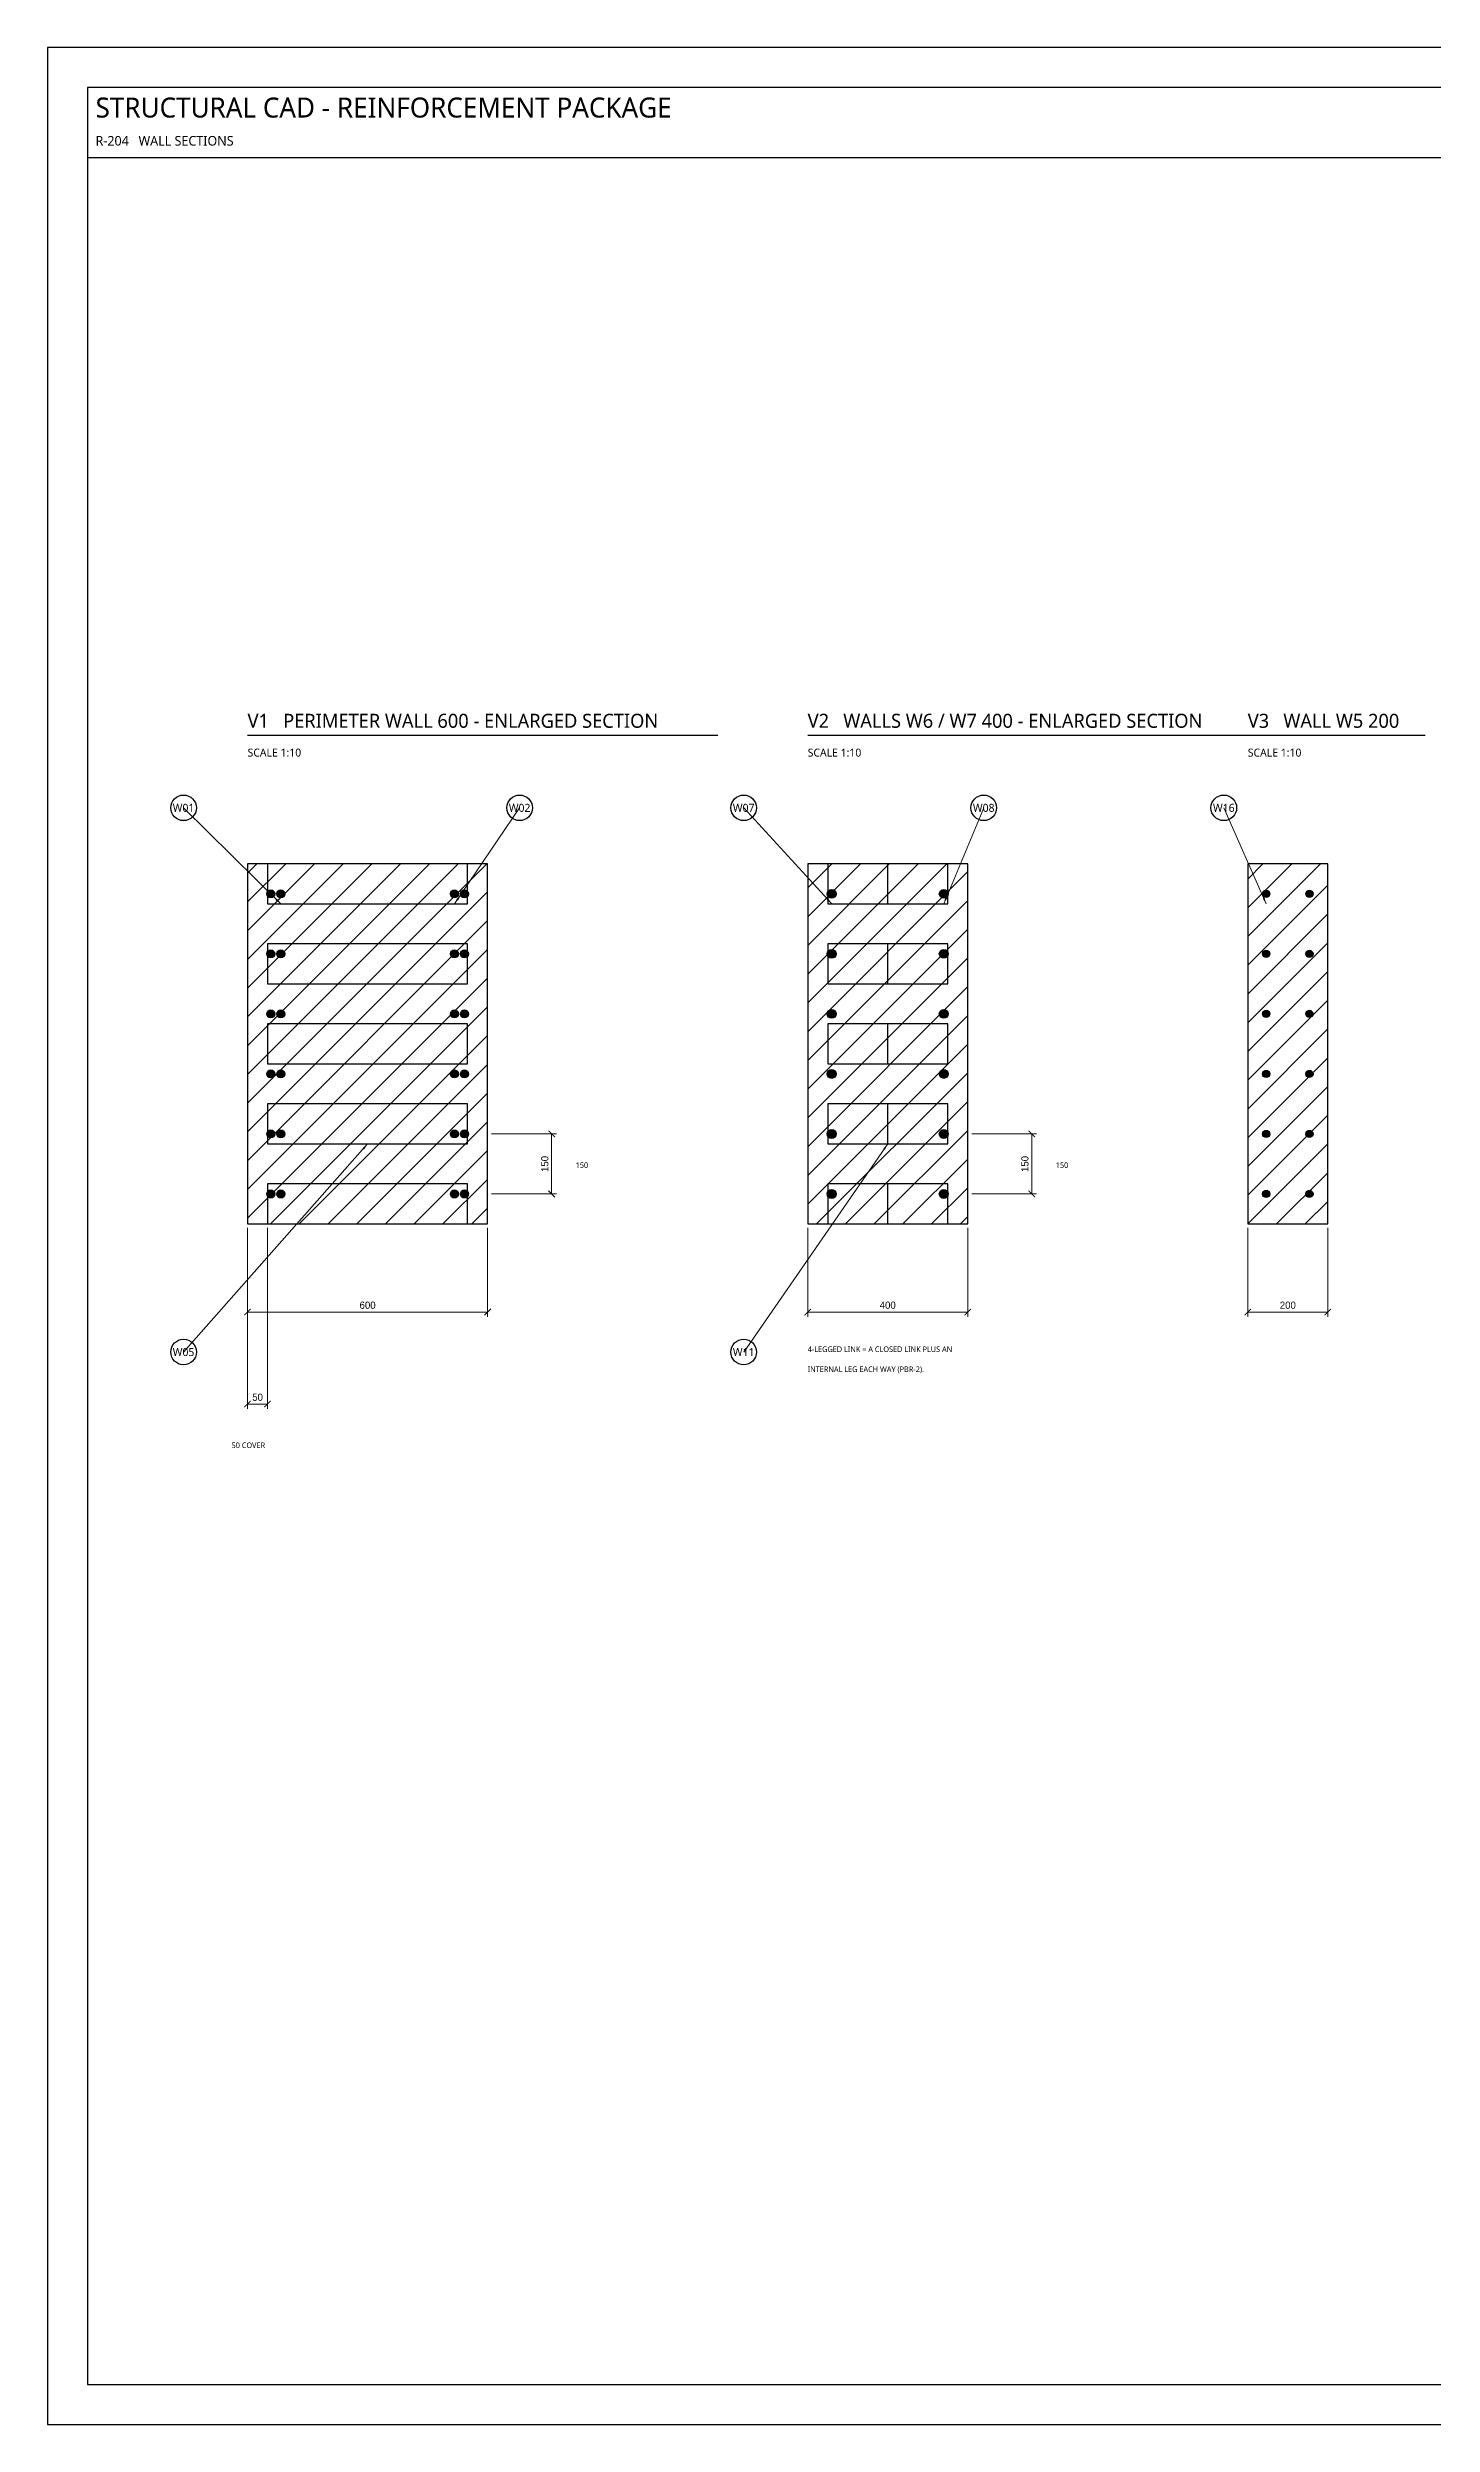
# Model space of a CAD drawing. Header units: millimetres. Extents: x 0 to 841, y 0 to 594.
# Drawn here: x 0 to 346, y 0 to 594 of the extents above; entities that cross this region are included whole.
import ezdxf
from ezdxf.enums import TextEntityAlignment as Align

# ---------------------------------------------------------------- set-up
doc = ezdxf.new("R2010")
doc.units = ezdxf.units.MM
for name, color, linetype in [('S-CALLOUT', 2, 'Continuous'), ('S-CONCRETE', 7, 'Continuous'), ('S-DIM', 4, 'Continuous'), ('S-HATCH', 8, 'Continuous'), ('S-REBAR-MAIN', 1, 'Continuous'), ('S-REBAR-STIRRUP', 6, 'Continuous'), ('S-TEXT', 7, 'Continuous'), ('S-TITLE', 7, 'Continuous')]:
    doc.layers.add(name, color=color, linetype=linetype)
doc.styles.add('OpenSans', font='OpenSans-Regular.ttf')
doc.dimstyles.new('SC-DIM', dxfattribs={"dimtxt": 1.8, "dimasz": 1.6, "dimexe": 1.2, "dimexo": 1, "dimgap": 0.8, "dimtad": 1, "dimdec": 0, "dimblk": 'ARCHTICK', "dimcen": 2.5, "dimclrd": 4, "dimclre": 4, "dimclrt": 4, "dimazin": 3, "dimtfac": 1, "dimtmove": 0, "dimatfit": 3, "dimlwd": 13, "dimlwe": 13})

# ---------------------------------------------------------------- blocks, each defined once
blk = doc.blocks.new('_ARCHTICK')
at = {"color": 0, "linetype": 'BYBLOCK', "const_width": 0.15}
blk.add_lwpolyline([(-0.5, -0.5), (0.5, 0.5)], dxfattribs=at)
blk = doc.blocks.new('BARMARK')
at = {"layer": 'S-CALLOUT'}
blk.add_circle((0, 0), 3.2, dxfattribs=at)

msp = doc.modelspace()

# ---------------------------------------------------------------- hatches: boundary and pattern name
at = {"layer": 'S-HATCH'}
h = msp.add_hatch(dxfattribs=at)
h.set_pattern_fill('ANSI31', scale=1.6)
h.paths.add_polyline_path([(50, 300), (110, 300), (110, 390), (50, 390)])
h = msp.add_hatch(dxfattribs=at)
h.set_pattern_fill('ANSI31', scale=1.6)
h.paths.add_polyline_path([(190, 300), (230, 300), (230, 390), (190, 390)])
h = msp.add_hatch(dxfattribs=at)
h.set_pattern_fill('ANSI31', scale=1.6)
h.paths.add_polyline_path([(300, 300), (320, 300), (320, 390), (300, 390)])
at = {"layer": 'S-REBAR-MAIN'}
for points in [[(56.8, 382.5), (56.72, 382.88), (56.51, 383.21), (56.18, 383.42), (55.8, 383.5), (55.42, 383.42), (55.09, 383.21), (54.88, 382.88), (54.8, 382.5), (54.88, 382.12), (55.09, 381.79), (55.42, 381.58), (55.8, 381.5), (56.18, 381.58), (56.51, 381.79), (56.72, 382.12)], [(59.3, 382.5), (59.22, 382.88), (59.01, 383.21), (58.68, 383.42), (58.3, 383.5), (57.92, 383.42), (57.59, 383.21), (57.38, 382.88), (57.3, 382.5), (57.38, 382.12), (57.59, 381.79), (57.92, 381.58), (58.3, 381.5), (58.68, 381.58), (59.01, 381.79), (59.22, 382.12)], [(102.7, 382.5), (102.62, 382.88), (102.41, 383.21), (102.08, 383.42), (101.7, 383.5), (101.32, 383.42), (100.99, 383.21), (100.78, 382.88), (100.7, 382.5), (100.78, 382.12), (100.99, 381.79), (101.32, 381.58), (101.7, 381.5), (102.08, 381.58), (102.41, 381.79), (102.62, 382.12)], [(105.2, 382.5), (105.12, 382.88), (104.91, 383.21), (104.58, 383.42), (104.2, 383.5), (103.82, 383.42), (103.49, 383.21), (103.28, 382.88), (103.2, 382.5), (103.28, 382.12), (103.49, 381.79), (103.82, 381.58), (104.2, 381.5), (104.58, 381.58), (104.91, 381.79), (105.12, 382.12)], [(197.1, 382.5), (197.02, 382.92), (196.78, 383.28), (196.42, 383.52), (196, 383.6), (195.58, 383.52), (195.22, 383.28), (194.98, 382.92), (194.9, 382.5), (194.98, 382.08), (195.22, 381.72), (195.58, 381.48), (196, 381.4), (196.42, 381.48), (196.78, 381.72), (197.02, 382.08)], [(225.1, 382.5), (225.02, 382.92), (224.78, 383.28), (224.42, 383.52), (224, 383.6), (223.58, 383.52), (223.22, 383.28), (222.98, 382.92), (222.9, 382.5), (222.98, 382.08), (223.22, 381.72), (223.58, 381.48), (224, 381.4), (224.42, 381.48), (224.78, 381.72), (225.02, 382.08)], [(305.5, 382.5), (305.43, 382.84), (305.24, 383.14), (304.94, 383.33), (304.6, 383.4), (304.26, 383.33), (303.96, 383.14), (303.77, 382.84), (303.7, 382.5), (303.77, 382.16), (303.96, 381.86), (304.26, 381.67), (304.6, 381.6), (304.94, 381.67), (305.24, 381.86), (305.43, 382.16)], [(316.3, 382.5), (316.23, 382.84), (316.04, 383.14), (315.74, 383.33), (315.4, 383.4), (315.06, 383.33), (314.76, 383.14), (314.57, 382.84), (314.5, 382.5), (314.57, 382.16), (314.76, 381.86), (315.06, 381.67), (315.4, 381.6), (315.74, 381.67), (316.04, 381.86), (316.23, 382.16)], [(56.8, 367.5), (56.72, 367.88), (56.51, 368.21), (56.18, 368.42), (55.8, 368.5), (55.42, 368.42), (55.09, 368.21), (54.88, 367.88), (54.8, 367.5), (54.88, 367.12), (55.09, 366.79), (55.42, 366.58), (55.8, 366.5), (56.18, 366.58), (56.51, 366.79), (56.72, 367.12)], [(59.3, 367.5), (59.22, 367.88), (59.01, 368.21), (58.68, 368.42), (58.3, 368.5), (57.92, 368.42), (57.59, 368.21), (57.38, 367.88), (57.3, 367.5), (57.38, 367.12), (57.59, 366.79), (57.92, 366.58), (58.3, 366.5), (58.68, 366.58), (59.01, 366.79), (59.22, 367.12)], [(102.7, 367.5), (102.62, 367.88), (102.41, 368.21), (102.08, 368.42), (101.7, 368.5), (101.32, 368.42), (100.99, 368.21), (100.78, 367.88), (100.7, 367.5), (100.78, 367.12), (100.99, 366.79), (101.32, 366.58), (101.7, 366.5), (102.08, 366.58), (102.41, 366.79), (102.62, 367.12)], [(105.2, 367.5), (105.12, 367.88), (104.91, 368.21), (104.58, 368.42), (104.2, 368.5), (103.82, 368.42), (103.49, 368.21), (103.28, 367.88), (103.2, 367.5), (103.28, 367.12), (103.49, 366.79), (103.82, 366.58), (104.2, 366.5), (104.58, 366.58), (104.91, 366.79), (105.12, 367.12)], [(197.1, 367.5), (197.02, 367.92), (196.78, 368.28), (196.42, 368.52), (196, 368.6), (195.58, 368.52), (195.22, 368.28), (194.98, 367.92), (194.9, 367.5), (194.98, 367.08), (195.22, 366.72), (195.58, 366.48), (196, 366.4), (196.42, 366.48), (196.78, 366.72), (197.02, 367.08)], [(225.1, 367.5), (225.02, 367.92), (224.78, 368.28), (224.42, 368.52), (224, 368.6), (223.58, 368.52), (223.22, 368.28), (222.98, 367.92), (222.9, 367.5), (222.98, 367.08), (223.22, 366.72), (223.58, 366.48), (224, 366.4), (224.42, 366.48), (224.78, 366.72), (225.02, 367.08)], [(305.5, 367.5), (305.43, 367.84), (305.24, 368.14), (304.94, 368.33), (304.6, 368.4), (304.26, 368.33), (303.96, 368.14), (303.77, 367.84), (303.7, 367.5), (303.77, 367.16), (303.96, 366.86), (304.26, 366.67), (304.6, 366.6), (304.94, 366.67), (305.24, 366.86), (305.43, 367.16)], [(316.3, 367.5), (316.23, 367.84), (316.04, 368.14), (315.74, 368.33), (315.4, 368.4), (315.06, 368.33), (314.76, 368.14), (314.57, 367.84), (314.5, 367.5), (314.57, 367.16), (314.76, 366.86), (315.06, 366.67), (315.4, 366.6), (315.74, 366.67), (316.04, 366.86), (316.23, 367.16)], [(56.8, 352.5), (56.72, 352.88), (56.51, 353.21), (56.18, 353.42), (55.8, 353.5), (55.42, 353.42), (55.09, 353.21), (54.88, 352.88), (54.8, 352.5), (54.88, 352.12), (55.09, 351.79), (55.42, 351.58), (55.8, 351.5), (56.18, 351.58), (56.51, 351.79), (56.72, 352.12)], [(59.3, 352.5), (59.22, 352.88), (59.01, 353.21), (58.68, 353.42), (58.3, 353.5), (57.92, 353.42), (57.59, 353.21), (57.38, 352.88), (57.3, 352.5), (57.38, 352.12), (57.59, 351.79), (57.92, 351.58), (58.3, 351.5), (58.68, 351.58), (59.01, 351.79), (59.22, 352.12)], [(102.7, 352.5), (102.62, 352.88), (102.41, 353.21), (102.08, 353.42), (101.7, 353.5), (101.32, 353.42), (100.99, 353.21), (100.78, 352.88), (100.7, 352.5), (100.78, 352.12), (100.99, 351.79), (101.32, 351.58), (101.7, 351.5), (102.08, 351.58), (102.41, 351.79), (102.62, 352.12)], [(105.2, 352.5), (105.12, 352.88), (104.91, 353.21), (104.58, 353.42), (104.2, 353.5), (103.82, 353.42), (103.49, 353.21), (103.28, 352.88), (103.2, 352.5), (103.28, 352.12), (103.49, 351.79), (103.82, 351.58), (104.2, 351.5), (104.58, 351.58), (104.91, 351.79), (105.12, 352.12)], [(197.1, 352.5), (197.02, 352.92), (196.78, 353.28), (196.42, 353.52), (196, 353.6), (195.58, 353.52), (195.22, 353.28), (194.98, 352.92), (194.9, 352.5), (194.98, 352.08), (195.22, 351.72), (195.58, 351.48), (196, 351.4), (196.42, 351.48), (196.78, 351.72), (197.02, 352.08)], [(225.1, 352.5), (225.02, 352.92), (224.78, 353.28), (224.42, 353.52), (224, 353.6), (223.58, 353.52), (223.22, 353.28), (222.98, 352.92), (222.9, 352.5), (222.98, 352.08), (223.22, 351.72), (223.58, 351.48), (224, 351.4), (224.42, 351.48), (224.78, 351.72), (225.02, 352.08)], [(305.5, 352.5), (305.43, 352.84), (305.24, 353.14), (304.94, 353.33), (304.6, 353.4), (304.26, 353.33), (303.96, 353.14), (303.77, 352.84), (303.7, 352.5), (303.77, 352.16), (303.96, 351.86), (304.26, 351.67), (304.6, 351.6), (304.94, 351.67), (305.24, 351.86), (305.43, 352.16)], [(316.3, 352.5), (316.23, 352.84), (316.04, 353.14), (315.74, 353.33), (315.4, 353.4), (315.06, 353.33), (314.76, 353.14), (314.57, 352.84), (314.5, 352.5), (314.57, 352.16), (314.76, 351.86), (315.06, 351.67), (315.4, 351.6), (315.74, 351.67), (316.04, 351.86), (316.23, 352.16)], [(197.1, 337.5), (197.02, 337.92), (196.78, 338.28), (196.42, 338.52), (196, 338.6), (195.58, 338.52), (195.22, 338.28), (194.98, 337.92), (194.9, 337.5), (194.98, 337.08), (195.22, 336.72), (195.58, 336.48), (196, 336.4), (196.42, 336.48), (196.78, 336.72), (197.02, 337.08)], [(225.1, 337.5), (225.02, 337.92), (224.78, 338.28), (224.42, 338.52), (224, 338.6), (223.58, 338.52), (223.22, 338.28), (222.98, 337.92), (222.9, 337.5), (222.98, 337.08), (223.22, 336.72), (223.58, 336.48), (224, 336.4), (224.42, 336.48), (224.78, 336.72), (225.02, 337.08)], [(56.8, 337.5), (56.72, 337.88), (56.51, 338.21), (56.18, 338.42), (55.8, 338.5), (55.42, 338.42), (55.09, 338.21), (54.88, 337.88), (54.8, 337.5), (54.88, 337.12), (55.09, 336.79), (55.42, 336.58), (55.8, 336.5), (56.18, 336.58), (56.51, 336.79), (56.72, 337.12)], [(59.3, 337.5), (59.22, 337.88), (59.01, 338.21), (58.68, 338.42), (58.3, 338.5), (57.92, 338.42), (57.59, 338.21), (57.38, 337.88), (57.3, 337.5), (57.38, 337.12), (57.59, 336.79), (57.92, 336.58), (58.3, 336.5), (58.68, 336.58), (59.01, 336.79), (59.22, 337.12)], [(102.7, 337.5), (102.62, 337.88), (102.41, 338.21), (102.08, 338.42), (101.7, 338.5), (101.32, 338.42), (100.99, 338.21), (100.78, 337.88), (100.7, 337.5), (100.78, 337.12), (100.99, 336.79), (101.32, 336.58), (101.7, 336.5), (102.08, 336.58), (102.41, 336.79), (102.62, 337.12)], [(105.2, 337.5), (105.12, 337.88), (104.91, 338.21), (104.58, 338.42), (104.2, 338.5), (103.82, 338.42), (103.49, 338.21), (103.28, 337.88), (103.2, 337.5), (103.28, 337.12), (103.49, 336.79), (103.82, 336.58), (104.2, 336.5), (104.58, 336.58), (104.91, 336.79), (105.12, 337.12)], [(305.5, 337.5), (305.43, 337.84), (305.24, 338.14), (304.94, 338.33), (304.6, 338.4), (304.26, 338.33), (303.96, 338.14), (303.77, 337.84), (303.7, 337.5), (303.77, 337.16), (303.96, 336.86), (304.26, 336.67), (304.6, 336.6), (304.94, 336.67), (305.24, 336.86), (305.43, 337.16)], [(316.3, 337.5), (316.23, 337.84), (316.04, 338.14), (315.74, 338.33), (315.4, 338.4), (315.06, 338.33), (314.76, 338.14), (314.57, 337.84), (314.5, 337.5), (314.57, 337.16), (314.76, 336.86), (315.06, 336.67), (315.4, 336.6), (315.74, 336.67), (316.04, 336.86), (316.23, 337.16)], [(56.8, 322.5), (56.72, 322.88), (56.51, 323.21), (56.18, 323.42), (55.8, 323.5), (55.42, 323.42), (55.09, 323.21), (54.88, 322.88), (54.8, 322.5), (54.88, 322.12), (55.09, 321.79), (55.42, 321.58), (55.8, 321.5), (56.18, 321.58), (56.51, 321.79), (56.72, 322.12)], [(59.3, 322.5), (59.22, 322.88), (59.01, 323.21), (58.68, 323.42), (58.3, 323.5), (57.92, 323.42), (57.59, 323.21), (57.38, 322.88), (57.3, 322.5), (57.38, 322.12), (57.59, 321.79), (57.92, 321.58), (58.3, 321.5), (58.68, 321.58), (59.01, 321.79), (59.22, 322.12)], [(102.7, 322.5), (102.62, 322.88), (102.41, 323.21), (102.08, 323.42), (101.7, 323.5), (101.32, 323.42), (100.99, 323.21), (100.78, 322.88), (100.7, 322.5), (100.78, 322.12), (100.99, 321.79), (101.32, 321.58), (101.7, 321.5), (102.08, 321.58), (102.41, 321.79), (102.62, 322.12)], [(105.2, 322.5), (105.12, 322.88), (104.91, 323.21), (104.58, 323.42), (104.2, 323.5), (103.82, 323.42), (103.49, 323.21), (103.28, 322.88), (103.2, 322.5), (103.28, 322.12), (103.49, 321.79), (103.82, 321.58), (104.2, 321.5), (104.58, 321.58), (104.91, 321.79), (105.12, 322.12)], [(197.1, 322.5), (197.02, 322.92), (196.78, 323.28), (196.42, 323.52), (196, 323.6), (195.58, 323.52), (195.22, 323.28), (194.98, 322.92), (194.9, 322.5), (194.98, 322.08), (195.22, 321.72), (195.58, 321.48), (196, 321.4), (196.42, 321.48), (196.78, 321.72), (197.02, 322.08)], [(225.1, 322.5), (225.02, 322.92), (224.78, 323.28), (224.42, 323.52), (224, 323.6), (223.58, 323.52), (223.22, 323.28), (222.98, 322.92), (222.9, 322.5), (222.98, 322.08), (223.22, 321.72), (223.58, 321.48), (224, 321.4), (224.42, 321.48), (224.78, 321.72), (225.02, 322.08)], [(305.5, 322.5), (305.43, 322.84), (305.24, 323.14), (304.94, 323.33), (304.6, 323.4), (304.26, 323.33), (303.96, 323.14), (303.77, 322.84), (303.7, 322.5), (303.77, 322.16), (303.96, 321.86), (304.26, 321.67), (304.6, 321.6), (304.94, 321.67), (305.24, 321.86), (305.43, 322.16)], [(316.3, 322.5), (316.23, 322.84), (316.04, 323.14), (315.74, 323.33), (315.4, 323.4), (315.06, 323.33), (314.76, 323.14), (314.57, 322.84), (314.5, 322.5), (314.57, 322.16), (314.76, 321.86), (315.06, 321.67), (315.4, 321.6), (315.74, 321.67), (316.04, 321.86), (316.23, 322.16)], [(56.8, 307.5), (56.72, 307.88), (56.51, 308.21), (56.18, 308.42), (55.8, 308.5), (55.42, 308.42), (55.09, 308.21), (54.88, 307.88), (54.8, 307.5), (54.88, 307.12), (55.09, 306.79), (55.42, 306.58), (55.8, 306.5), (56.18, 306.58), (56.51, 306.79), (56.72, 307.12)], [(59.3, 307.5), (59.22, 307.88), (59.01, 308.21), (58.68, 308.42), (58.3, 308.5), (57.92, 308.42), (57.59, 308.21), (57.38, 307.88), (57.3, 307.5), (57.38, 307.12), (57.59, 306.79), (57.92, 306.58), (58.3, 306.5), (58.68, 306.58), (59.01, 306.79), (59.22, 307.12)], [(102.7, 307.5), (102.62, 307.88), (102.41, 308.21), (102.08, 308.42), (101.7, 308.5), (101.32, 308.42), (100.99, 308.21), (100.78, 307.88), (100.7, 307.5), (100.78, 307.12), (100.99, 306.79), (101.32, 306.58), (101.7, 306.5), (102.08, 306.58), (102.41, 306.79), (102.62, 307.12)], [(105.2, 307.5), (105.12, 307.88), (104.91, 308.21), (104.58, 308.42), (104.2, 308.5), (103.82, 308.42), (103.49, 308.21), (103.28, 307.88), (103.2, 307.5), (103.28, 307.12), (103.49, 306.79), (103.82, 306.58), (104.2, 306.5), (104.58, 306.58), (104.91, 306.79), (105.12, 307.12)], [(197.1, 307.5), (197.02, 307.92), (196.78, 308.28), (196.42, 308.52), (196, 308.6), (195.58, 308.52), (195.22, 308.28), (194.98, 307.92), (194.9, 307.5), (194.98, 307.08), (195.22, 306.72), (195.58, 306.48), (196, 306.4), (196.42, 306.48), (196.78, 306.72), (197.02, 307.08)], [(225.1, 307.5), (225.02, 307.92), (224.78, 308.28), (224.42, 308.52), (224, 308.6), (223.58, 308.52), (223.22, 308.28), (222.98, 307.92), (222.9, 307.5), (222.98, 307.08), (223.22, 306.72), (223.58, 306.48), (224, 306.4), (224.42, 306.48), (224.78, 306.72), (225.02, 307.08)], [(305.5, 307.5), (305.43, 307.84), (305.24, 308.14), (304.94, 308.33), (304.6, 308.4), (304.26, 308.33), (303.96, 308.14), (303.77, 307.84), (303.7, 307.5), (303.77, 307.16), (303.96, 306.86), (304.26, 306.67), (304.6, 306.6), (304.94, 306.67), (305.24, 306.86), (305.43, 307.16)], [(316.3, 307.5), (316.23, 307.84), (316.04, 308.14), (315.74, 308.33), (315.4, 308.4), (315.06, 308.33), (314.76, 308.14), (314.57, 307.84), (314.5, 307.5), (314.57, 307.16), (314.76, 306.86), (315.06, 306.67), (315.4, 306.6), (315.74, 306.67), (316.04, 306.86), (316.23, 307.16)]]:
    msp.add_hatch(color=1, dxfattribs=at).paths.add_polyline_path(points)

# ---------------------------------------------------------------- linework, layer by layer
at = {"layer": 'S-CONCRETE'}
for points in [[(50, 300), (110, 300), (110, 390), (50, 390)], [(190, 300), (230, 300), (230, 390), (190, 390)], [(300, 300), (320, 300), (320, 390), (300, 390)]]:
    msp.add_lwpolyline(points, close=True, dxfattribs=at)
at = {"layer": 'S-REBAR-MAIN'}
for centre, radius in [((55.8, 382.5), 1), ((58.3, 382.5), 1), ((101.7, 382.5), 1), ((104.2, 382.5), 1), ((196, 382.5), 1.1), ((224, 382.5), 1.1), ((304.6, 382.5), 0.9), ((315.4, 382.5), 0.9), ((55.8, 367.5), 1), ((58.3, 367.5), 1), ((101.7, 367.5), 1), ((104.2, 367.5), 1), ((196, 367.5), 1.1), ((224, 367.5), 1.1), ((304.6, 367.5), 0.9), ((315.4, 367.5), 0.9), ((55.8, 352.5), 1), ((58.3, 352.5), 1), ((101.7, 352.5), 1), ((104.2, 352.5), 1), ((196, 352.5), 1.1), ((224, 352.5), 1.1), ((304.6, 352.5), 0.9), ((315.4, 352.5), 0.9), ((196, 337.5), 1.1), ((224, 337.5), 1.1), ((55.8, 337.5), 1), ((58.3, 337.5), 1), ((101.7, 337.5), 1), ((104.2, 337.5), 1), ((304.6, 337.5), 0.9), ((315.4, 337.5), 0.9), ((55.8, 322.5), 1), ((58.3, 322.5), 1), ((101.7, 322.5), 1), ((104.2, 322.5), 1), ((196, 322.5), 1.1), ((224, 322.5), 1.1), ((304.6, 322.5), 0.9), ((315.4, 322.5), 0.9), ((55.8, 307.5), 1), ((58.3, 307.5), 1), ((101.7, 307.5), 1), ((104.2, 307.5), 1), ((196, 307.5), 1.1), ((224, 307.5), 1.1), ((304.6, 307.5), 0.9), ((315.4, 307.5), 0.9)]:
    msp.add_circle(centre, radius, dxfattribs=at)
at = {"layer": 'S-REBAR-STIRRUP'}
for p, q in [((210, 380), (210, 390)), ((210, 360), (210, 370)), ((210, 340), (210, 350)), ((210, 320), (210, 330)), ((210, 300), (210, 310))]:
    msp.add_line(p, q, dxfattribs=at)
for points in [[(55, 380), (105, 380), (105, 390), (55, 390)], [(195, 380), (225, 380), (225, 390), (195, 390)], [(55, 360), (105, 360), (105, 370), (55, 370)], [(195, 360), (225, 360), (225, 370), (195, 370)], [(55, 340), (105, 340), (105, 350), (55, 350)], [(195, 340), (225, 340), (225, 350), (195, 350)], [(55, 320), (105, 320), (105, 330), (55, 330)], [(195, 320), (225, 320), (225, 330), (195, 330)], [(55, 300), (105, 300), (105, 310), (55, 310)], [(195, 300), (225, 300), (225, 310), (195, 310)]]:
    msp.add_lwpolyline(points, close=True, dxfattribs=at)
at = {"layer": 'S-TITLE'}
for p, q in [((10, 566.5), (831, 566.5)), ((50, 422.2), (167.51, 422.2)), ((190, 422.2), (303.67, 422.2)), ((300, 422.2), (344.32, 422.2))]:
    msp.add_line(p, q, dxfattribs=at)
for points in [[(0, 0), (841, 0), (841, 594), (0, 594)], [(10, 10), (831, 10), (831, 584), (10, 584)]]:
    msp.add_lwpolyline(points, close=True, dxfattribs=at)

# ---------------------------------------------------------------- block references
at = {"layer": 'S-CALLOUT'}
for p in [(34, 404), (118, 404), (174, 404), (234, 404), (294, 404), (34, 268), (174, 268)]:
    msp.add_blockref('BARMARK', p, dxfattribs=at)

# ---------------------------------------------------------------- texts
at = {"layer": 'S-CALLOUT', "style": 'OpenSans'}
for s, p in [('W01', (34, 404)), ('W02', (118, 404)), ('W07', (174, 404)), ('W08', (234, 404)), ('W16', (294, 404)), ('W05', (34, 268)), ('W11', (174, 268))]:
    msp.add_text(s, height=2, dxfattribs=at).set_placement(p, align=Align.MIDDLE_CENTER)
at = {"layer": 'S-TEXT', "style": 'OpenSans'}
for s, height, p in [('SCALE 1:10', 2, (50, 416.8)), ('SCALE 1:10', 2, (190, 416.8)), ('SCALE 1:10', 2, (300, 416.8)), ('150', 1.4, (132, 314)), ('150', 1.4, (252, 314)), ('4-LEGGED LINK = A CLOSED LINK PLUS AN', 1.4, (190, 268)), ('INTERNAL LEG EACH WAY (PBR-2).', 1.4, (190, 263)), ('50 COVER', 1.4, (46, 244))]:
    msp.add_text(s, height=height, dxfattribs=at).set_placement(p)
at = {"layer": 'S-TITLE', "style": 'OpenSans'}
for s, height, p in [('STRUCTURAL CAD - REINFORCEMENT PACKAGE', 5, (12, 576.5)), ('R-204   WALL SECTIONS', 2.4, (12, 569.5)), ('V1   PERIMETER WALL 600 - ENLARGED SECTION', 3.5, (50, 424)), ('V2   WALLS W6 / W7 400 - ENLARGED SECTION', 3.5, (190, 424)), ('V3   WALL W5 200', 3.5, (300, 424))]:
    msp.add_text(s, height=height, dxfattribs=at).set_placement(p)

# ---------------------------------------------------------------- dimensions: what is measured, and where the dimension line sits
at = {"layer": 'S-DIM'}
for base, p1, p2 in [((126, 307.5), (110, 307.5), (110, 322.5)), ((246, 307.5), (230, 307.5), (230, 322.5))]:
    msp.add_linear_dim(base=base, p1=p1, p2=p2, angle=90, dimstyle='SC-DIM', override={"dimlfac": 10}, dxfattribs=at).render()
for base, p1, p2 in [((50, 278), (50, 300), (110, 300)), ((50, 255), (50, 300), (55, 300)), ((190, 278), (190, 300), (230, 300)), ((300, 278), (300, 300), (320, 300))]:
    msp.add_linear_dim(base=base, p1=p1, p2=p2, dimstyle='SC-DIM', override={"dimlfac": 10}, dxfattribs=at).render()

# ---------------------------------------------------------------- leaders
at = {"layer": 'S-CALLOUT'}
for points in [[(58.3, 380), (34, 404)], [(101.7, 380), (118, 404)], [(196, 380), (174, 404)], [(224, 380), (234, 404)], [(304.6, 380), (294, 404)], [(80, 320), (34, 268)], [(210, 320), (174, 268)]]:
    msp.add_leader(points, dimstyle='SC-DIM', dxfattribs=at)

doc.saveas('drawing.dxf')
